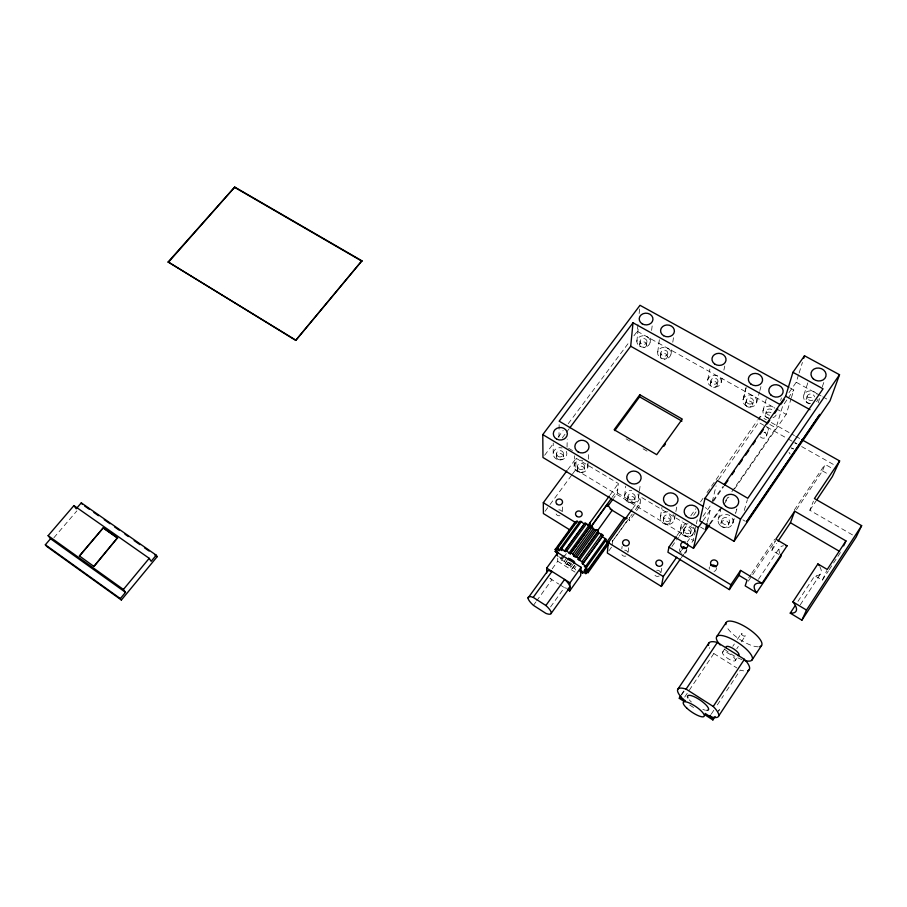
<?xml version="1.0" encoding="UTF-8"?>
<svg xmlns="http://www.w3.org/2000/svg" width="907" height="907" viewBox="0 0 907 907"><rect width="100%" height="100%" fill="white"/><g stroke="black" fill="none" stroke-linecap="round" stroke-linejoin="round"><path stroke-width="0.68" stroke-dasharray="4.54 3.4" d="M553.168 453.715L553.247 443.035M556.445 456.663L556.479 453.749M558.961 437.151L559.188 421.188M552.204 568.814L557.703 561.218L557.771 556.977M562.351 511.537L562.465 506.106M563.496 456.731L563.553 453.817M567.034 447.174L567.238 439.158M574.142 466.674L574.516 455.79M572.396 474.168L575.707 469.679L576.149 458.25L618.359 483.51L617.395 492.966L613.438 498.442M577.34 469.202L577.464 466.334M584.437 469.327L584.584 466.447M587.849 467.354L588.235 460.541M588.314 459.18L588.7 452.378M612.123 544.96L612.894 537.227M636.839 341.474L638.256 327.915M633.914 335.805L637.27 331.316L637.995 324.468M639.14 313.516L640.013 305.296M639.73 344.445L640.081 341.179M624.64 495.721L625.717 486.118M621.817 548.939L622.123 546.343M627.655 499.111L627.984 496.322M646.589 345.057A3.447 2.959 3.3 0 0 641.702 342.041A3.447 2.959 3.3 0 0 641.181 347.154A3.447 2.959 3.3 0 0 646.589 345.057L646.974 341.792A3.458 2.97 3.2 0 0 642.065 338.776A3.458 2.97 3.2 0 0 641.555 343.889A3.458 2.97 3.2 0 0 646.974 341.792M650.104 342.653L650.943 335.873M651.6 330.454L652.269 325.035M629.254 517.614A13.333 4.682 35.1 0 0 629.583 517.307L629.401 520.743L635.716 511.877M628.132 552.261L628.8 547.091M634.832 499.904L635.183 497.115M657.734 351.95L659.355 339.74M638.528 497.716L639.265 492.24M639.446 490.868L640.353 484.021M636.51 510.777L639.662 506.344L640.932 497.036L695.714 529.824L693.299 540.413L690.114 545.016M660.443 356.043L660.886 352.8M667.348 356.7A3.469 2.993 4.6 0 0 662.427 353.628A3.469 2.993 4.6 0 0 661.917 358.787A3.469 2.993 4.6 0 0 667.348 356.7L667.824 353.458A3.481 2.993 4.5 0 0 662.881 350.385A3.481 2.993 4.5 0 0 662.359 355.555A3.481 2.993 4.5 0 0 667.824 353.458M670.987 354.32L672.019 347.358M672.79 342.222L673.686 336.236M660.387 516.786L661.985 507.398M663.278 520.187L663.754 517.466M660.92 572.736L661.861 567.68M670.454 521.627A3.662 3.299 10.6 0 0 665.636 517.75A3.662 3.299 10.6 0 0 664.502 523.35A3.662 3.299 10.6 0 0 670.454 521.627L670.953 518.906A3.673 3.311 10.5 0 0 666.123 515.017A3.673 3.311 10.5 0 0 664.99 520.641A3.673 3.311 10.5 0 0 670.953 518.906M674.332 519.575L675.613 512.886M675.874 511.548L676.905 506.185M707.721 379.931L709.898 369.024M680.488 528.86L682.109 520.913M710.328 383.661L710.975 380.498M683.311 532.228L683.878 529.541M717.267 384.976A3.526 3.05 7.8 0 0 712.596 381.405A3.526 3.05 7.8 0 0 711.53 386.586A3.526 3.05 7.8 0 0 717.267 384.976L717.936 381.813A3.549 3.061 7.7 0 0 713.253 378.23A3.549 3.061 7.7 0 0 712.188 383.423A3.549 3.061 7.7 0 0 717.936 381.813M721.212 382.38A6.859 5.918 7.7 0 0 712.074 375.521A6.859 5.918 7.7 0 0 710.102 385.588A6.859 5.918 7.7 0 0 721.212 382.38L722.698 375.577M723.877 370.135L724.772 366.054M690.544 533.69L691.134 531.003M694.535 531.683L696.043 525.085M696.338 523.758L697.234 519.802M707.279 522.171L710.113 510.494L705.249 507.614M712.233 501.786L716.099 485.869M743.389 398.604L746.076 387.754M743.048 399.715L746.076 387.652M745.633 403.139L746.427 400.021M718.163 519.575L722.04 504.564M721.065 522.829L721.825 519.96M752.527 405.021L753.343 401.903M756.733 402.209A6.95 5.986 10 0 0 747.402 395.248A6.95 5.986 10 0 0 745.531 405.463A6.95 5.986 10 0 0 756.733 402.209L759.544 391.801M759.896 390.498L760.95 386.597M728.548 525.006A3.9 3.481 14.1 0 0 723.809 520.493A3.9 3.481 14.1 0 0 722.063 526.264A3.9 3.481 14.1 0 0 728.548 525.006L729.341 522.149A3.911 3.492 14 0 0 724.58 517.614A3.911 3.492 14 0 0 722.834 523.407A3.911 3.492 14 0 0 729.341 522.149M759.272 419.941L760.27 416.37L766.37 419.794M762.946 410.86L766.381 398.57M733.015 522.523L734.137 518.577M736.745 509.36L735.622 513.305L736.903 508.861M732.641 523.781L734.194 518.362M765.463 414.261L766.347 411.166M744.228 510.448L747.402 499.644M766.54 436.086L768.263 430.224M780.632 400.44L781.403 397.878M731.87 491.696L776.007 427.945L782.684 406.007L787.457 399.137M734.591 488.918L786.199 414.352L791.006 398.967M791.403 397.685L793.806 389.987L790.088 387.947M788.988 392.663L796.221 382.266L798.704 374.319M799.124 372.992L802.434 362.392M574.777 565.424L572.294 568.553L570.639 567.521L569.857 565.571L565.05 563.451L568.655 557.748M803.931 394.76L808.625 380.384M806.074 399.556L807.173 396.257M822.298 386.79L824.542 380.316M818.159 402.776L820.382 396.416M778.92 554.46L771.891 550.3L775.428 540.413M718.911 710.782L719.376 709.512L717.108 712.959M796.459 509.632L822.502 470.926L825.053 464.373L831.719 468.137M852.512 534.926L809.826 510.278L813.409 501.163M797.967 601.364L814.815 575.718L822.332 580.185L826.719 570.65M822.332 580.185L828.465 570.809M829.236 569.63L840.732 552.057M800.303 604.765L820.982 573.156M711.269 714.104L714.297 709.523M717.346 704.898L723.514 695.556M726.575 690.907L740.305 670.103A24.172 7.449 33.4 0 0 746.019 671.01M736.79 648.766L738.321 646.464M741.382 641.85L745.203 636.102M735.305 660.625A7.664 2.358 33.4 0 0 726.961 652.598A7.664 2.358 33.4 0 0 724.523 655.897A7.664 2.358 33.4 0 0 735.305 660.625L738.888 655.205M732.811 646.283L734.341 643.993M737.402 639.39L741.223 633.642M684.706 697.064L687.744 692.529M689.263 690.261L713.843 653.528A24.172 7.449 33.4 0 1 713.095 652.734M809.826 510.278L816.051 500.97M722.539 652.144L724.693 648.913M758.479 579.301L779.487 547.953M681.191 694.796L684.218 690.272M681.588 694.966L684.615 690.454M748.638 577.884L751.007 574.369M751.79 573.201L774.635 539.257M794.328 510.006L825.053 464.373M748.332 581.172L775.156 541.298M771.891 550.3L776.528 543.406M681.327 557.68L683.731 554.222M684.524 553.077L686.916 549.619M709.399 524.155L719.829 509.088M725.441 500.97L728.661 496.333M710.396 523.872L723.298 505.233M724.103 504.065L728.945 497.07M713.038 500.619L722.72 486.696M703.016 516.31L712.664 502.444M713.458 501.288L723.911 486.265M679.899 552.59L681.474 550.322M687.018 542.352L695.714 529.824M703.016 520.72L710.113 510.494M788.251 397.992L793.806 389.987M671.962 546.467L678.402 537.25M679.207 536.094L688.062 523.407M693.685 515.335L696.1 511.877M718.639 479.588L758.603 422.322L786.891 438.251M677.019 535.538L685.941 522.772M690.805 515.8L695.669 508.838M700.533 501.877L702.97 498.397M707.029 492.592L757.107 420.893M757.901 419.76L760.27 416.37M608.869 550.878L611.953 546.547M632.723 508.521L640.932 497.036M626.42 521.729L612.214 541.626L629.809 517.443M630.603 516.332L632.19 514.11M635.365 509.655L640.115 502.988M575.752 569.993L574.505 568.383L576.909 565.038M550.56 606.919L564.403 587.623A13.945 4.104 35.8 0 0 566.705 588.258M568.542 564.642L570.152 562.419M569.857 565.571L571.467 563.349M570.639 567.521L573.043 564.188M572.294 568.553L574.698 565.22M565.446 562.204L560.265 559.075L561.784 558.667L564.199 555.322M561.512 560.322L563.927 557M564.732 555.889L566.331 553.667M610.128 494.905L618.359 483.51M564.301 561.184L566.705 557.85M533.429 605.354L535.844 602.01M536.649 600.899L551.932 579.72A13.945 4.104 35.8 0 1 549.676 577.476M612.18 497.263L617.746 489.553M565.05 563.451L566.66 561.229M566.603 564.676L568.201 562.453M560.265 559.075L562.669 555.742M567.737 469.656L576.149 458.25M545.05 511.299L549.2 505.675M550.027 504.541L571.569 475.302M562.272 437.934L565.651 433.41M566.49 432.276L569.029 428.886M544.654 455.257L553.905 442.865M558.122 437.231L563.168 430.474M568.224 423.716L628.88 342.551M53.91 537.715L76.868 510.89M558.735 556.581L561.784 558.667M796.221 382.266L821.583 396.166M822.785 396.835L828.828 400.146M573.179 567.646L574.505 568.383M637.27 331.316L775.122 408.173M776.347 408.864L786.199 414.352M771.256 422.537L794.453 435.564M795.677 436.256L800.564 438.999M769.85 424.476L776.007 427.945M788.115 438.943L796.731 443.795M801.641 446.561L834.848 465.268M822.502 470.926L828 474.044M626.091 438.841L630.943 441.686M643.074 448.806L647.927 451.652M742.89 519.847L745.316 521.276M568.576 448.251L573.417 451.142M700.544 527.058L704.172 529.235M617.395 492.966L639.662 506.344M575.707 469.679L693.299 540.413M713.843 653.528L736.858 667.937M557.703 561.218L577.215 573.473M549.846 578.394L558.735 584.029M559.868 584.754L564.403 587.623M689.739 705.056L695.522 708.775M776.154 415.021A7.007 6.032 11.2 0 1 772.945 417.708M768.773 418.07A7.007 6.032 11.2 0 1 763.66 409.023A7.007 6.032 11.2 0 1 774.873 408.184M768.751 418.32A3.605 3.106 11.3 0 1 765.553 414.011A3.605 3.106 11.3 0 1 771.018 412.764M769.646 415.236A3.617 3.118 11.2 0 1 766.245 412.209A3.617 3.118 11.2 0 1 769.045 409.023A3.617 3.118 11.2 0 1 773.206 411.188M693.617 527.171A7.165 6.462 12.4 0 1 689.876 536.502A7.165 6.462 12.4 0 1 680.431 530.856A7.165 6.462 12.4 0 1 688.039 523.838M691.247 524.904A7.165 6.462 12.4 0 1 691.78 525.255M566.308 451.38A6.848 6.145 0.7 0 1 561.161 459.86A6.848 6.145 0.7 0 1 553.191 453.353A6.848 6.145 0.7 0 1 562.091 447.945M673.051 514.552A7.109 6.417 10.5 0 1 670.114 524.212A7.109 6.417 10.5 0 1 660.353 518.974A7.109 6.417 10.5 0 1 667.926 511.797M637.904 494.134A7.018 6.326 7.2 0 1 633.585 502.852A7.018 6.326 7.2 0 1 624.64 497.387A7.018 6.326 7.2 0 1 631.794 490.404M587.283 463.84A6.893 6.202 2.6 0 1 582.441 472.479A6.893 6.202 2.6 0 1 574.131 466.209A6.893 6.202 2.6 0 1 582.725 460.405M705.476 710.215A12.517 3.447 33.9 0 1 702.834 709.365M691.406 702.018A12.517 3.447 33.9 0 1 689.229 699.785M709.728 648.301A24.172 7.449 33.4 0 1 709.376 647.655M742.028 659.638A21.178 6.644 33.3 0 1 723.843 648.584M758.365 646.804A21.11 6.837 33.1 0 1 740.237 639.707A21.11 6.837 33.1 0 1 726.337 625.989M559.936 515.709A3.243 2.97 2.2 0 1 555.844 512.512M558.791 509.893A3.243 2.97 2.2 0 1 561.841 511.321M625.887 556.07A3.322 3.05 9.4 0 1 621.352 553.145M624.64 550.152A3.322 3.05 9.4 0 1 627.746 552.148M659.208 575.99A3.367 3.084 13 0 1 654.083 572.646M656.691 570.276A3.367 3.084 13 0 1 660.591 572.532M716.383 567.986A3.628 3.288 16 0 1 714.024 571.433M709.41 569.211A3.628 3.288 16 0 1 709.433 566.92M819.747 566.637A24.285 9.172 32 0 1 814.815 575.718M779.975 553.621A24.285 9.172 32 0 1 783.399 545.776M791.641 447.729A3.583 3.095 13.5 0 0 793.568 448.931A3.549 3.072 13.7 0 0 790.292 449.192M794.589 442.865A3.583 3.095 13.5 0 1 796.981 443.942M790.19 453.965A3.549 3.072 13.7 0 1 789.067 452.344M686.656 549.71A3.594 3.254 13.3 0 1 684.706 553.349M681.894 553.315A3.594 3.254 13.3 0 1 681.304 553.032M680.318 552.159A3.594 3.254 13.3 0 1 679.989 548.735M766.358 426.573A3.537 3.061 11.7 0 1 764.318 432.299M764.023 432.242A3.503 3.038 11.8 0 1 765.859 437.219A3.503 3.038 11.8 0 1 760.021 436.358M818.001 399.171A7.392 6.292 12.3 0 1 816.47 401.665M810.552 403.57A7.392 6.292 12.3 0 1 803.579 397.663A7.392 6.292 12.3 0 1 808.67 391.087A7.392 6.292 12.3 0 1 817.388 394.738M809.577 403.796A3.798 3.243 12.3 0 1 806.459 398.74A3.798 3.243 12.3 0 1 812.91 398.955M812.921 400.112A3.821 3.254 12.3 0 1 807.423 398.434A3.821 3.254 12.3 0 1 809.724 394.057A3.821 3.254 12.3 0 1 814.599 396.926M639.707 346.157A6.689 5.748 3.2 0 0 650.194 342.086A6.689 5.748 3.2 0 0 640.693 336.236A6.689 5.748 3.2 0 0 639.707 346.157M746.835 406.393A3.571 3.084 10 0 0 752.595 404.726A3.571 3.084 10 0 0 747.799 401.132A3.571 3.084 10 0 0 746.835 406.393M747.629 403.286A3.594 3.095 10 0 0 753.422 401.608A3.594 3.095 10 0 0 748.604 398.003A3.594 3.095 10 0 0 747.629 403.286M684.297 535.198A3.685 3.322 12.5 0 0 690.465 534.008A3.685 3.322 12.5 0 0 686.021 529.688A3.685 3.322 12.5 0 0 684.297 535.198M684.876 532.511A3.707 3.333 12.4 0 0 691.055 531.321A3.707 3.333 12.4 0 0 686.588 526.99A3.707 3.333 12.4 0 0 684.876 532.511M557.884 459.248A3.526 3.163 0.8 0 0 563.474 457.06A3.526 3.163 0.8 0 0 558.553 453.806A3.526 3.163 0.8 0 0 557.884 459.248M557.918 456.346A3.537 3.175 0.7 0 0 563.53 454.146A3.537 3.175 0.7 0 0 558.587 450.881A3.537 3.175 0.7 0 0 557.918 456.346M629.186 499.122A3.628 3.265 7.2 0 0 635.127 497.455A3.628 3.265 7.2 0 0 630.422 493.589A3.628 3.265 7.2 0 0 629.186 499.122M628.857 501.9A3.617 3.254 7.3 0 0 634.775 500.233A3.617 3.254 7.3 0 0 630.093 496.39A3.617 3.254 7.3 0 0 628.857 501.9M578.915 468.953A3.56 3.197 2.6 0 0 584.562 466.765A3.56 3.197 2.6 0 0 579.584 463.443A3.56 3.197 2.6 0 0 578.915 468.953M578.791 471.821A3.549 3.197 2.6 0 0 584.414 469.645A3.549 3.197 2.6 0 0 579.46 466.334A3.549 3.197 2.6 0 0 578.791 471.821M660.534 357.846A6.734 5.805 4.5 0 0 671.067 353.741A6.734 5.805 4.5 0 0 661.464 347.835A6.734 5.805 4.5 0 0 660.534 357.846M741.858 634.753A2.347 0.76 33.1 0 0 745.18 636.158A2.347 0.76 33.1 0 0 742.618 633.687A2.347 0.76 33.1 0 0 741.858 634.753M567.136 563.78A3.56 1.088 35.7 0 0 572.124 566.365A3.56 1.088 35.7 0 0 568.621 562.533A3.56 1.088 35.7 0 0 567.136 563.78M720.271 525.618A7.573 6.757 14 0 0 732.867 523.169A7.573 6.757 14 0 0 723.639 514.405A7.573 6.757 14 0 0 720.271 525.618"/><path stroke-width="1.36" d="M567.567 589.629L569.687 590.967L569.981 582.804L581.104 567.283L557.828 552.726L546.683 568.099L546.694 572.283L528.044 598.008M581.104 567.283L580.661 575.628L569.687 590.967M590.366 522.228L590.004 527.987L611.386 498.374M607.202 506.106L607.633 504.02A13.333 4.682 35.1 0 0 612.18 510.301L597.35 530.924M631.896 509.666L608.302 542.681L607.327 553.043L661.384 586.444L680.533 558.825M569.868 427.753L630.694 346.236L633.018 322.779L780.213 404.624M614.776 430.598L639.571 396.812L639.809 394.749L682.291 419.091L656.713 454.679L614.13 429.725L639.809 394.749M661.384 586.444L663.289 576.501L676.735 557.147M676.214 536.695L668.913 547.148L667.937 552.238L729.375 589.607L739.012 575.355L740.588 570.401L762.005 583.292L787.095 545.787L775.87 539.177L794.702 511.197L845.959 540.912L843.635 545.867M788.852 387.255L640.013 305.296L542.783 434.612L542.964 457.502L693.47 548.338L698.277 527.534L702.222 521.854M792.933 372.323L823.046 388.786L747.81 498.294L717.392 480.551L705.045 498.238L699.807 520.935L734.046 541.332L830.03 400.803L839.519 374.716L804.498 355.771L792.933 372.323L785.666 396.2L724.342 484.383M706.961 523.464L705.385 529.949L708.594 525.312M683.946 701.326L679.32 698.356L679.672 697.064L685.511 700.805M734.046 541.332L740.531 519.155L839.519 374.716M729.375 589.607L730.883 584.754L740.588 570.401M803.67 358.412L804.498 355.771M598.212 530.856L597.736 532.205L603.053 535.345L583.484 562.623L578.156 559.426L578.598 558.134L598.212 530.856L596.647 529.62L594.595 529.733L590.831 525.697L570.265 553.882L565.424 549.925L585.072 522.795L589.879 526.729M704.784 714.727L712.879 719.931L713.333 718.684L705.136 713.424M778.07 541.105L790.428 522.727L794.702 511.197M801.777 439.68L839.633 460.937L832.399 476.538L816.833 499.802M845.959 540.912L827.263 569.46L817.899 563.939L792.911 601.897A24.512 8.617 32.5 0 1 790.235 613.132L801.89 620.184L806.504 610.071L861.65 525.663L814.429 498.555L839.633 460.937M861.65 525.663L856.163 537.035L801.89 620.184M556.785 549.154L555.163 551.388L558.293 552.726L555.175 549.551L555.481 548.996L559.381 550.753L556.921 548.145L576.478 521.23L579.539 522.727M574.664 522.738L574.981 522.16L555.175 549.551M579.743 571.161L582.872 573.247L581.444 570.979L585.627 573.564L586.512 573.473L584.584 570.639L588.042 572.702L588.382 572.17L585.287 568.995L588.507 570.378L607.928 543.202L605.388 540.787M607.395 545.617L607.747 545.062L588.042 572.702M790.235 613.132L794.883 606.069M752.084 659.911L761.574 645.512M712.879 719.931L715.147 716.496M718.639 716.065L749.454 669.207M710.521 715.249L709.762 716.394A24.455 6.723 33.9 0 0 713.242 706.474L744.409 659.31L717.358 642.451A24.172 7.449 33.4 0 0 708.537 645.376M739.012 575.355L747.062 580.219L745.18 585.865L756.574 592.77L781.267 555.844A24.285 9.172 32 0 1 780.564 554.733M716.632 636.737L726.167 622.519M679.32 698.356L680.828 696.1M683.198 699.32A24.455 6.723 33.9 0 1 686.089 689.105L717.358 642.451M677.869 689.161L708.889 643.006M693.47 548.338L709.591 525.04M724.716 485.109L727.924 480.483M731.938 474.712L734.353 471.243M739.171 464.305L742.391 459.69M745.599 455.065L748.819 450.439M752.833 444.668L755.248 441.199M760.066 434.26L763.275 429.646M767.299 423.864L769.703 420.395M774.533 413.467L777.741 408.842M780.961 404.216L784.17 399.602M682.268 549.177L683.855 546.898M584.085 570.888L585.695 568.644M588.507 570.378L584.346 566.365L586.92 566.886L606.42 539.642L601.409 535.822L603.053 535.345M584.584 570.639L586.194 568.383M588.258 569.483L607.701 542.284M585.627 573.564L587.237 571.319M588.915 570.095L590.525 567.85M596.16 559.97L597.758 557.726M602.588 550.98L604.198 548.724M663.833 446.312L665.477 444.022M582.203 561.342L601.794 534.053M586.92 566.886L582.725 564.041L602.248 536.831M551.048 613.574L569.63 587.634M586.115 565.719L605.638 538.463M578.598 558.134L573.655 555.991L593.257 528.804M574.993 556.932L594.595 529.733M577.011 556.887L596.647 529.62M578.156 559.426L597.736 532.205M546.774 572.884A13.945 4.104 35.8 0 1 551.989 571.444L533.214 597.384A14.036 3.855 35.9 0 0 533.429 605.354L545.912 613.393A14.036 3.855 35.9 0 0 545.878 605.502L564.63 579.426A13.945 4.104 35.8 0 1 568.065 588.36M579.324 560.469L598.892 533.248M588.008 525.482L609.3 496.038M568.927 553.145L588.53 526.015M570.265 553.882L590.831 525.697M591.058 526.978L607.633 504.02M573.655 555.991L572.861 553.973L592.52 526.74M607.905 506.129L612.656 499.542M560.469 548.27L580.083 521.242L581.398 521.536L584.142 524.189L564.551 551.241L561.762 548.588L560.469 548.27L561.955 550.594L556.921 548.145M561.762 548.588L581.398 521.536M567.011 550.651L586.67 523.498M557.76 548.021L577.34 521.072M569.573 529.722L543.395 513.543L543.316 502.705L566.886 470.79M633.018 322.779L559.188 421.188L702.812 506.174M125.506 592.339L123.42 589.459L149.202 558.315L73.932 505.596L48.128 535.663L50.531 538.735L125.506 592.339L120.336 598.597L121.379 600.015L157.183 556.671L156.231 555.175L81.279 502.852L76.188 508.793L73.932 505.596M156.231 555.175L151.152 561.32L149.202 558.315M295.727 340.397L361.893 260.808L234.743 187.069L168.135 261.964L295.727 340.397L361.893 260.808M117.479 537.851L93.931 566.444L117.479 537.851L103.228 527.863L79.453 555.968L103.228 527.863M121.379 600.015L46.552 546.297L45.35 544.778L50.531 538.735M168.305 262.372L234.743 187.069M583.484 562.623L581.875 563.032L582.725 564.041M564.551 551.241L565.741 551.683L565.424 549.925M785.666 396.2L809.962 409.647M630.694 346.236L767.39 423.093M639.571 396.812L681.928 421.12M234.879 187.5L361.972 261.216M790.428 522.727L839.531 551.365M705.045 498.238L740.531 519.155M542.783 434.612L698.277 527.534M792.911 601.897L806.504 610.071M610.15 509.065L626.329 518.872M668.913 547.148L730.883 584.754M168.135 261.964L295.603 340.012M543.316 502.705L576.24 522.965M608.302 542.681L663.289 576.501M571.172 552.919L572.861 553.973M546.683 568.099L569.981 582.804M686.089 689.105L713.242 706.474M533.214 597.384L545.878 605.502M557.714 553.78L555.163 551.388M84.68 506.049L89.283 509.269M93.886 512.478L98.489 515.698M104.248 519.711L109.996 523.736M114.599 526.944L119.202 530.164M124.962 534.178L128.409 536.581M134.168 540.606L139.916 544.619M144.519 547.839L149.122 551.048M154.882 555.061L157.183 556.671M103.443 528.169L117.683 538.157M79.453 555.968L93.931 566.444M48.128 535.663L123.42 589.459M45.35 544.778L120.336 598.597M556.83 554.88L557.646 556.036M81.279 502.852L82.378 504.451M687.891 697.868A12.517 3.447 33.9 0 1 699.66 699.773A12.517 3.447 33.9 0 1 706.836 710.396M726.065 647.745A7.653 2.392 33.3 0 1 733.967 649.072A7.653 2.392 33.3 0 1 737.879 655.625M744.409 659.31A24.172 7.449 33.4 0 1 747.674 670.738M720.169 644.979A21.178 6.644 33.3 0 1 723.673 635.898A21.178 6.644 33.3 0 1 749.261 652.246A21.178 6.644 33.3 0 1 744.262 660.375M725.917 624.64A21.11 6.837 33.1 0 1 747.583 628.177A21.11 6.837 33.1 0 1 759.76 646.634M573.678 563.02A3.549 1.1 35.6 0 0 573.734 561.082L569.811 558.633A3.549 1.1 35.6 0 0 569.12 559.823M609.232 542.329A13.412 4.467 35.3 0 1 606.987 541.808L624.277 517.636A13.333 4.682 35.1 0 0 627.315 518.146M756.574 592.77A24.512 8.617 32.5 0 1 762.005 583.292M785.791 545.685A24.285 9.172 32 0 1 787.095 545.787M817.899 563.939A24.285 9.172 32 0 1 818.896 565.299M710.635 565.514A3.628 3.288 16 0 1 716.054 566.988M797.945 446.618A3.583 3.095 13.5 0 1 796.902 448.341M687.37 543.644A3.617 3.277 13 0 1 685.25 548.429A3.617 3.277 13 0 1 680.681 545.062A3.617 3.277 13 0 1 685.261 542.091M681.667 547.306A3.594 3.254 13.3 0 1 686.043 548.486M746.699 521.423L746.529 521.99L819.871 414.34L746.699 521.423M770.995 395.101A7.199 6.156 10.7 0 0 782.945 392.765A7.199 6.156 10.7 0 0 774.045 384.851A7.199 6.156 10.7 0 0 770.995 395.101M642.167 323.799A6.871 5.861 2.8 0 0 652.938 319.615A6.871 5.861 2.8 0 0 643.176 313.686A6.871 5.861 2.8 0 0 642.167 323.799M750.996 384.126A7.143 6.122 9.5 0 0 762.492 380.804A7.143 6.122 9.5 0 0 752.901 373.707A7.143 6.122 9.5 0 0 750.996 384.126M686.259 516.219A7.369 6.61 11.7 0 0 698.571 513.827A7.369 6.61 11.7 0 0 689.66 505.278A7.369 6.61 11.7 0 0 686.259 516.219M556.785 439.169A7.041 6.27 0.3 0 0 567.374 433.807A7.041 6.27 0.3 0 0 556.864 428.308A7.041 6.27 0.3 0 0 556.785 439.169M666.044 504.303A7.313 6.564 9.9 0 0 677.926 500.834A7.313 6.564 9.9 0 0 668.278 493.159A7.313 6.564 9.9 0 0 666.044 504.303M629.549 482.581A7.222 6.474 6.6 0 0 641.079 478.533A7.222 6.474 6.6 0 0 631.17 471.493A7.222 6.474 6.6 0 0 629.549 482.581M578.133 451.924A7.086 6.338 2.1 0 0 589.017 446.924A7.086 6.338 2.1 0 0 578.655 440.972A7.086 6.338 2.1 0 0 578.133 451.924M714.546 363.9A7.052 6.032 7.2 0 0 725.951 360.612A7.052 6.032 7.2 0 0 716.541 353.628A7.052 6.032 7.2 0 0 714.546 363.9M663.573 335.681A6.927 5.918 4.1 0 0 674.389 331.474A6.927 5.918 4.1 0 0 664.525 325.477A6.927 5.918 4.1 0 0 663.573 335.681M686.78 708.106A12.539 3.39 34 0 0 704.115 716.36A12.539 3.39 34 0 0 690.363 703.435A12.539 3.39 34 0 0 686.78 708.106M557.306 504.417A3.299 3.004 1.9 0 0 562.533 502.331A3.299 3.004 1.9 0 0 557.907 499.235A3.299 3.004 1.9 0 0 557.306 504.417M576.875 516.412A3.322 3.027 3.9 0 0 582.135 514.36A3.322 3.027 3.9 0 0 577.498 511.197A3.322 3.027 3.9 0 0 576.875 516.412M623.699 545.096A3.379 3.084 8.9 0 0 629.243 543.531A3.379 3.084 8.9 0 0 624.866 539.869A3.379 3.084 8.9 0 0 623.699 545.096M656.759 565.299A3.424 3.129 12.5 0 0 662.484 564.199A3.424 3.129 12.5 0 0 658.391 560.129A3.424 3.129 12.5 0 0 656.759 565.299M711.576 565.48A3.662 3.311 15.8 0 0 717.664 564.313A3.662 3.311 15.8 0 0 713.231 559.993A3.662 3.311 15.8 0 0 711.576 565.48M725.464 505.959A7.812 6.927 13.3 0 0 738.445 503.43A7.812 6.927 13.3 0 0 728.922 494.462A7.812 6.927 13.3 0 0 725.464 505.959M813.318 378.888A7.607 6.44 11.7 0 0 825.892 376.439A7.607 6.44 11.7 0 0 816.391 368.163A7.607 6.44 11.7 0 0 813.318 378.888"/></g></svg>
